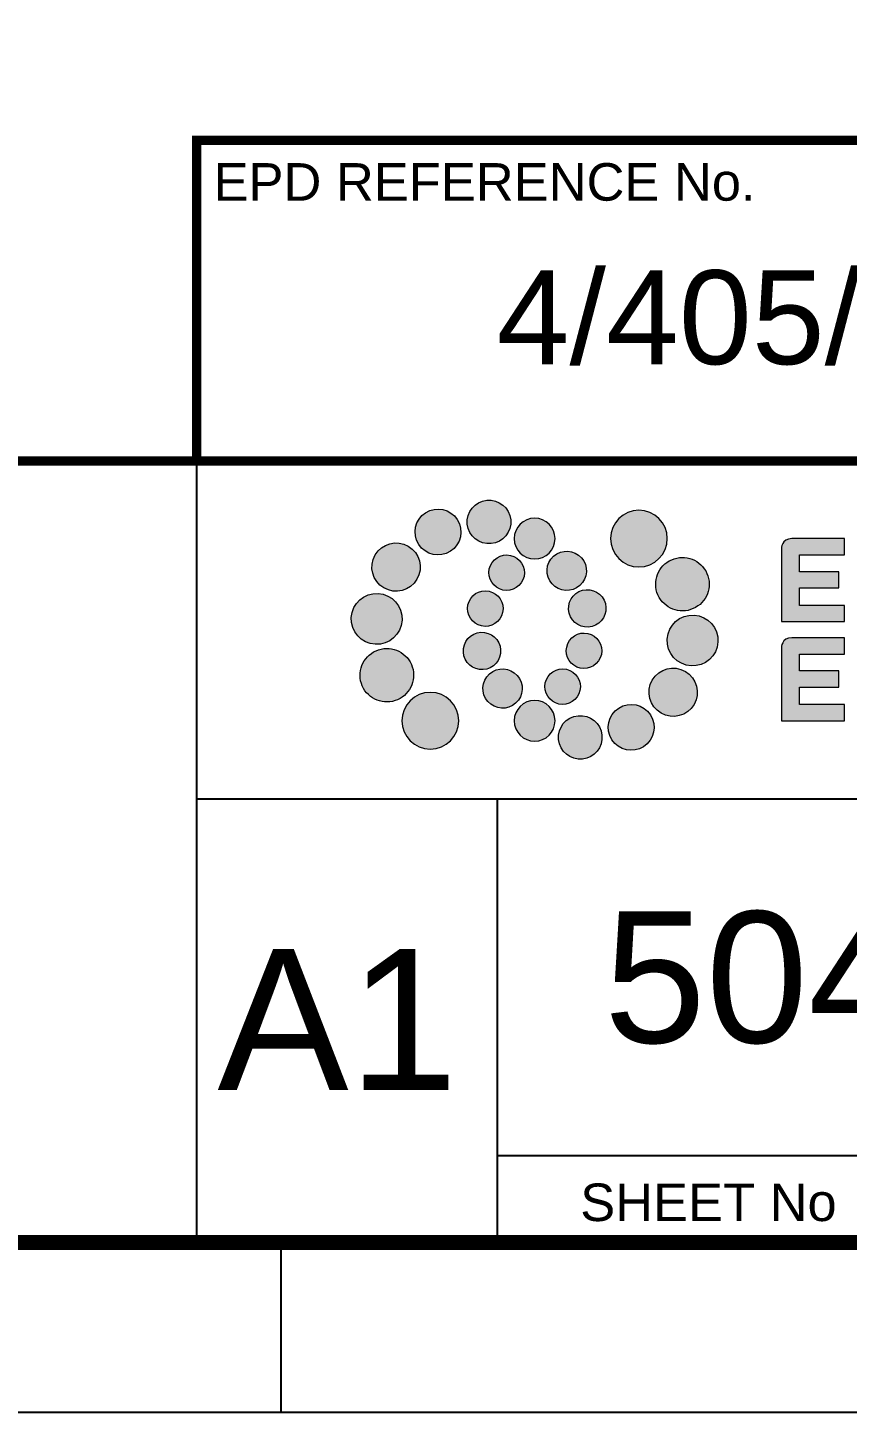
# Paper-space layout 'Retic (4)' of a CAD drawing. Header units: metres. Extents: x -30 to 775, y -5 to 571.
# Drawn here: x 686.5 to 730.1, y -5.5 to 68.3 of the extents above; entities that cross this region are included whole.
import ezdxf
from ezdxf.enums import TextEntityAlignment as Align

# ---------------------------------------------------------------- set-up
doc = ezdxf.new("R2010")
doc.units = ezdxf.units.M
doc.header["$LTSCALE"] = 0.7
for name, color, linetype in [('_User Miscellaneous1', 3, 'Continuous'), ('Notes', 7, 'Continuous'), ('SupportsUG_SP_EXT', 7, 'Continuous')]:
    doc.layers.add(name, color=color, linetype=linetype)
doc.layers.get('SupportsUG_SP_EXT').off()
doc.styles.add('ARIAL', font='arial.ttf', dxfattribs={"height": 2})
doc.styles.add('iecISOCP', font='isocp.shx')
doc.styles.get("Standard").update_dxf_attribs({"font": 'arial.ttf'})

# ---------------------------------------------------------------- blocks, each defined once
blk = doc.blocks.new('A1_FRAME_TITLE')
at = {"layer": '_User Miscellaneous1'}
h = blk.add_hatch(color=256, dxfattribs=at)
edge = h.paths.add_edge_path()
edge.add_spline(control_points=[(718.454, 44.492), (718.091, 45.06), (717.332, 45.226), (716.766, 44.86), (716.198, 44.494), (716.036, 43.739), (716.398, 43.168), (716.767, 42.602), (717.522, 42.438), (718.089, 42.804), (718.657, 43.168), (718.823, 43.926), (718.454, 44.492)], knot_values=[0, 0, 0, 0, 1, 1, 1, 2, 2, 2, 3, 3, 3, 4, 4, 4, 4], degree=3, periodic=0)
h = blk.add_hatch(color=256, dxfattribs=at)
edge = h.paths.add_edge_path()
edge.add_spline(control_points=[(721.3, 44.484), (721.234, 45.123), (720.664, 45.588), (720.027, 45.523), (719.387, 45.459), (718.922, 44.889), (718.988, 44.252), (719.051, 43.613), (719.621, 43.147), (720.259, 43.211), (720.901, 43.276), (721.365, 43.845), (721.3, 44.484)], knot_values=[0, 0, 0, 0, 1, 1, 1, 2, 2, 2, 3, 3, 3, 4, 4, 4, 4], degree=3, periodic=0)
h = blk.add_hatch(color=256, dxfattribs=at)
edge = h.paths.add_edge_path()
edge.add_spline(control_points=[(723.66, 43.479), (723.66, 42.879), (723.174, 42.393), (722.573, 42.393), (721.973, 42.393), (721.487, 42.879), (721.487, 43.479), (721.487, 44.079), (721.973, 44.566), (722.573, 44.566), (723.174, 44.566), (723.66, 44.079), (723.66, 43.479)], knot_values=[0, 0, 0, 0, 1, 1, 1, 2, 2, 2, 3, 3, 3, 4, 4, 4, 4], degree=3, periodic=0)
edge = h.paths.add_edge_path()
edge.add_spline(control_points=[(721.285, 42.588), (720.772, 42.698), (720.27, 42.374), (720.16, 41.864), (720.05, 41.354), (720.374, 40.849), (720.882, 40.739), (721.394, 40.627), (721.899, 40.952), (722.008, 41.463), (722.118, 41.973), (721.794, 42.478), (721.285, 42.588)], knot_values=[0, 0, 0, 0, 1, 1, 1, 2, 2, 2, 3, 3, 3, 4, 4, 4, 4], degree=3, periodic=0)
h = blk.add_hatch(color=256, dxfattribs=at)
edge = h.paths.add_edge_path()
edge.add_spline(control_points=[(724.981, 40.98), (725.413, 41.366), (725.452, 42.028), (725.064, 42.459), (724.68, 42.893), (724.018, 42.93), (723.585, 42.543), (723.152, 42.159), (723.116, 41.495), (723.501, 41.065), (723.886, 40.632), (724.548, 40.595), (724.981, 40.98)], knot_values=[0, 0, 0, 0, 1, 1, 1, 2, 2, 2, 3, 3, 3, 4, 4, 4, 4], degree=3, periodic=0)
edge = h.paths.add_edge_path()
edge.add_spline(control_points=[(723.66, 43.479), (723.66, 42.879), (723.174, 42.393), (722.573, 42.393), (721.973, 42.393), (721.487, 42.879), (721.487, 43.479), (721.487, 44.079), (721.973, 44.566), (722.573, 44.566), (723.174, 44.566), (723.66, 44.079), (723.66, 43.479)], knot_values=[0, 0, 0, 0, 1, 1, 1, 2, 2, 2, 3, 3, 3, 4, 4, 4, 4], degree=3, periodic=0)
h = blk.add_hatch(color=256, dxfattribs=at)
edge = h.paths.add_edge_path()
edge.add_spline(control_points=[(723.66, 43.479), (723.66, 42.879), (723.174, 42.393), (722.573, 42.393), (721.973, 42.393), (721.487, 42.879), (721.487, 43.479), (721.487, 44.079), (721.974, 44.566), (722.573, 44.566), (723.174, 44.566), (723.66, 44.079), (723.66, 43.479)], knot_values=[0, 0, 0, 0, 1, 1, 1, 2, 2, 2, 3, 3, 3, 4, 4, 4, 4], degree=3, periodic=0)
edge = h.paths.add_edge_path(flags=16)
edge.add_spline(control_points=[(723.66, 43.479), (723.66, 42.879), (723.174, 42.393), (722.573, 42.393), (721.973, 42.393), (721.487, 42.879), (721.487, 43.479), (721.487, 44.079), (721.973, 44.566), (722.573, 44.566), (723.174, 44.566), (723.66, 44.079), (723.66, 43.479)], knot_values=[0, 0, 0, 0, 1, 1, 1, 2, 2, 2, 3, 3, 3, 4, 4, 4, 4], degree=3, periodic=0)
h = blk.add_hatch(color=256, dxfattribs=at)
edge = h.paths.add_edge_path()
edge.add_spline(control_points=[(729.64, 43.479), (729.64, 42.645), (728.964, 41.969), (728.13, 41.969), (727.295, 41.969), (726.619, 42.645), (726.619, 43.479), (726.619, 44.313), (727.296, 44.99), (728.13, 44.99), (728.964, 44.99), (729.64, 44.313), (729.64, 43.479)], knot_values=[0, 0, 0, 0, 1, 1, 1, 2, 2, 2, 3, 3, 3, 4, 4, 4, 4], degree=3, periodic=0)
h = blk.add_hatch(color=256, dxfattribs=at)
edge = h.paths.add_edge_path()
edge.add_spline(control_points=[(715.841, 43.074), (715.229, 43.43), (714.438, 43.224), (714.081, 42.609), (713.724, 41.994), (713.931, 41.208), (714.544, 40.85), (715.158, 40.491), (715.947, 40.7), (716.304, 41.313), (716.664, 41.927), (716.456, 42.715), (715.841, 43.074)], knot_values=[0, 0, 0, 0, 1, 1, 1, 2, 2, 2, 3, 3, 3, 4, 4, 4, 4], degree=3, periodic=0)
h = blk.add_hatch(color=256, dxfattribs=at)
edge = h.paths.add_edge_path()
edge.add_spline(control_points=[(735.72, 39.059), (735.72, 39.059), (735.72, 42.872), (735.72, 42.919), (735.72, 42.965), (735.722, 43.478), (736.279, 43.479), (736.836, 43.479), (739.086, 43.479), (739.086, 43.479), (739.086, 43.479), (739.086, 42.614), (739.086, 42.614), (739.086, 42.614), (736.686, 42.614), (736.686, 42.614), (736.686, 42.614), (736.686, 41.717), (736.686, 41.717), (736.686, 41.717), (738.77, 41.717), (738.77, 41.717), (738.77, 41.717), (738.77, 40.852), (738.77, 40.852), (738.77, 40.852), (736.686, 40.852), (736.686, 40.852), (736.686, 40.852), (736.686, 39.924), (736.686, 39.924), (736.686, 39.924), (739.086, 39.924), (739.086, 39.924), (739.086, 39.924), (739.086, 39.059), (739.086, 39.059), (739.086, 39.059), (735.72, 39.059), (735.72, 39.059)], knot_values=[0, 0, 0, 0, 1, 1, 1, 2, 2, 2, 3, 3, 3, 4, 4, 4, 5, 5, 5, 6, 6, 6, 7, 7, 7, 8, 8, 8, 9, 9, 9, 10, 10, 10, 11, 11, 11, 12, 12, 12, 13, 13, 13, 13], degree=3, periodic=0)
h = blk.add_hatch(color=256, dxfattribs=at)
edge = h.paths.add_edge_path()
edge.add_spline(control_points=[(731.02, 39.747), (731.743, 40.064), (732.071, 40.907), (731.753, 41.626), (731.436, 42.346), (730.594, 42.675), (729.874, 42.356), (729.153, 42.04), (728.826, 41.198), (729.141, 40.478), (729.459, 39.756), (730.3, 39.428), (731.02, 39.747)], knot_values=[0, 0, 0, 0, 1, 1, 1, 2, 2, 2, 3, 3, 3, 4, 4, 4, 4], degree=3, periodic=0)
h = blk.add_hatch(color=256, dxfattribs=at)
edge = h.paths.add_edge_path()
edge.add_spline(control_points=[(714.235, 40.556), (713.487, 40.598), (712.849, 40.027), (712.806, 39.28), (712.761, 38.533), (713.335, 37.895), (714.083, 37.851), (714.83, 37.808), (715.468, 38.379), (715.512, 39.127), (715.553, 39.873), (714.982, 40.513), (714.235, 40.556)], knot_values=[0, 0, 0, 0, 1, 1, 1, 2, 2, 2, 3, 3, 3, 4, 4, 4, 4], degree=3, periodic=0)
h = blk.add_hatch(color=256, dxfattribs=at)
edge = h.paths.add_edge_path()
edge.add_spline(control_points=[(720.144, 40.676), (719.632, 40.786), (719.129, 40.462), (719.019, 39.951), (718.909, 39.442), (719.233, 38.937), (719.742, 38.826), (720.253, 38.714), (720.758, 39.04), (720.867, 39.551), (720.977, 40.06), (720.653, 40.565), (720.144, 40.676)], knot_values=[0, 0, 0, 0, 1, 1, 1, 2, 2, 2, 3, 3, 3, 4, 4, 4, 4], degree=3, periodic=0)
h = blk.add_hatch(color=256, dxfattribs=at)
edge = h.paths.add_edge_path()
edge.add_spline(control_points=[(725.632, 38.799), (726.163, 38.939), (726.48, 39.484), (726.34, 40.015), (726.2, 40.548), (725.653, 40.865), (725.123, 40.724), (724.595, 40.584), (724.276, 40.039), (724.414, 39.509), (724.555, 38.976), (725.1, 38.659), (725.632, 38.799)], knot_values=[0, 0, 0, 0, 1, 1, 1, 2, 2, 2, 3, 3, 3, 4, 4, 4, 4], degree=3, periodic=0)
h = blk.add_hatch(color=256, dxfattribs=at)
edge = h.paths.add_edge_path()
edge.add_spline(control_points=[(730.912, 36.698), (731.66, 36.655), (732.298, 37.227), (732.341, 37.974), (732.386, 38.72), (731.812, 39.359), (731.065, 39.403), (730.318, 39.446), (729.679, 38.875), (729.635, 38.127), (729.595, 37.381), (730.165, 36.74), (730.912, 36.698)], knot_values=[0, 0, 0, 0, 1, 1, 1, 2, 2, 2, 3, 3, 3, 4, 4, 4, 4], degree=3, periodic=0)
h = blk.add_hatch(color=256, dxfattribs=at)
edge = h.paths.add_edge_path()
edge.add_spline(control_points=[(719.516, 38.455), (718.984, 38.315), (718.667, 37.77), (718.807, 37.238), (718.947, 36.705), (719.494, 36.389), (720.024, 36.529), (720.552, 36.67), (720.871, 37.214), (720.733, 37.745), (720.592, 38.277), (720.048, 38.595), (719.516, 38.455)], knot_values=[0, 0, 0, 0, 1, 1, 1, 2, 2, 2, 3, 3, 3, 4, 4, 4, 4], degree=3, periodic=0)
h = blk.add_hatch(color=256, dxfattribs=at)
edge = h.paths.add_edge_path()
edge.add_spline(control_points=[(725.003, 36.578), (725.516, 36.468), (726.018, 36.792), (726.128, 37.302), (726.238, 37.812), (725.914, 38.317), (725.405, 38.427), (724.894, 38.539), (724.389, 38.214), (724.28, 37.703), (724.17, 37.193), (724.494, 36.688), (725.003, 36.578)], knot_values=[0, 0, 0, 0, 1, 1, 1, 2, 2, 2, 3, 3, 3, 4, 4, 4, 4], degree=3, periodic=0)
h = blk.add_hatch(color=256, dxfattribs=at)
edge = h.paths.add_edge_path()
edge.add_spline(control_points=[(714.127, 37.506), (713.405, 37.189), (713.076, 36.347), (713.394, 35.627), (713.711, 34.908), (714.553, 34.579), (715.273, 34.897), (715.994, 35.214), (716.321, 36.056), (716.006, 36.776), (715.688, 37.498), (714.847, 37.825), (714.127, 37.506)], knot_values=[0, 0, 0, 0, 1, 1, 1, 2, 2, 2, 3, 3, 3, 4, 4, 4, 4], degree=3, periodic=0)
h = blk.add_hatch(color=256, dxfattribs=at)
edge = h.paths.add_edge_path()
edge.add_spline(control_points=[(735.72, 33.774), (735.72, 33.774), (735.72, 37.587), (735.72, 37.634), (735.72, 37.68), (735.722, 38.194), (736.279, 38.194), (736.836, 38.195), (739.086, 38.194), (739.086, 38.194), (739.086, 38.194), (739.086, 37.329), (739.086, 37.329), (739.086, 37.329), (736.686, 37.329), (736.686, 37.329), (736.686, 37.329), (736.686, 36.433), (736.686, 36.433), (736.686, 36.433), (738.77, 36.433), (738.77, 36.433), (738.77, 36.433), (738.77, 35.567), (738.77, 35.567), (738.77, 35.567), (736.686, 35.567), (736.686, 35.567), (736.686, 35.567), (736.686, 34.639), (736.686, 34.639), (736.686, 34.639), (739.086, 34.639), (739.086, 34.639), (739.086, 34.639), (739.086, 33.774), (739.086, 33.774), (739.086, 33.774), (735.72, 33.774), (735.72, 33.774)], knot_values=[0, 0, 0, 0, 1, 1, 1, 2, 2, 2, 3, 3, 3, 4, 4, 4, 5, 5, 5, 6, 6, 6, 7, 7, 7, 8, 8, 8, 9, 9, 9, 10, 10, 10, 11, 11, 11, 12, 12, 12, 13, 13, 13, 13], degree=3, periodic=0)
h = blk.add_hatch(color=256, dxfattribs=at)
edge = h.paths.add_edge_path()
edge.add_spline(control_points=[(720.166, 36.274), (719.734, 35.888), (719.695, 35.225), (720.082, 34.794), (720.467, 34.361), (721.129, 34.324), (721.562, 34.71), (721.995, 35.094), (722.031, 35.759), (721.646, 36.189), (721.261, 36.621), (720.599, 36.659), (720.166, 36.274)], knot_values=[0, 0, 0, 0, 1, 1, 1, 2, 2, 2, 3, 3, 3, 4, 4, 4, 4], degree=3, periodic=0)
h = blk.add_hatch(color=256, dxfattribs=at)
edge = h.paths.add_edge_path()
edge.add_spline(control_points=[(723.862, 34.665), (724.375, 34.555), (724.877, 34.879), (724.987, 35.39), (725.098, 35.899), (724.773, 36.404), (724.265, 36.515), (723.753, 36.627), (723.248, 36.302), (723.139, 35.791), (723.029, 35.281), (723.354, 34.776), (723.862, 34.665)], knot_values=[0, 0, 0, 0, 1, 1, 1, 2, 2, 2, 3, 3, 3, 4, 4, 4, 4], degree=3, periodic=0)
h = blk.add_hatch(color=256, dxfattribs=at)
edge = h.paths.add_edge_path()
edge.add_spline(control_points=[(729.306, 34.18), (729.918, 33.824), (730.709, 34.03), (731.066, 34.644), (731.423, 35.259), (731.216, 36.046), (730.603, 36.403), (729.989, 36.763), (729.201, 36.554), (728.843, 35.941), (728.483, 35.327), (728.691, 34.538), (729.306, 34.18)], knot_values=[0, 0, 0, 0, 1, 1, 1, 2, 2, 2, 3, 3, 3, 4, 4, 4, 4], degree=3, periodic=0)
h = blk.add_hatch(color=256, dxfattribs=at)
edge = h.paths.add_edge_path()
edge.add_spline(control_points=[(715.507, 33.774), (715.507, 34.608), (716.183, 35.285), (717.017, 35.285), (717.851, 35.285), (718.528, 34.608), (718.528, 33.774), (718.528, 32.94), (717.851, 32.264), (717.017, 32.264), (716.183, 32.264), (715.507, 32.94), (715.507, 33.774)], knot_values=[0, 0, 0, 0, 1, 1, 1, 2, 2, 2, 3, 3, 3, 4, 4, 4, 4], degree=3, periodic=0)
h = blk.add_hatch(color=256, dxfattribs=at)
edge = h.paths.add_edge_path()
edge.add_spline(control_points=[(721.487, 33.774), (721.487, 34.374), (721.973, 34.861), (722.574, 34.861), (723.174, 34.861), (723.66, 34.374), (723.66, 33.774), (723.66, 33.174), (723.174, 32.688), (722.574, 32.688), (721.973, 32.688), (721.487, 33.174), (721.487, 33.774)], knot_values=[0, 0, 0, 0, 1, 1, 1, 2, 2, 2, 3, 3, 3, 4, 4, 4, 4], degree=3, periodic=0)
h = blk.add_hatch(color=256, dxfattribs=at)
edge = h.paths.add_edge_path()
edge.add_spline(control_points=[(726.693, 32.761), (727.056, 32.193), (727.815, 32.028), (728.381, 32.393), (728.949, 32.759), (729.111, 33.515), (728.749, 34.085), (728.38, 34.652), (727.625, 34.815), (727.058, 34.449), (726.491, 34.085), (726.324, 33.327), (726.693, 32.761)], knot_values=[0, 0, 0, 0, 1, 1, 1, 2, 2, 2, 3, 3, 3, 4, 4, 4, 4], degree=3, periodic=0)
h = blk.add_hatch(color=256, dxfattribs=at)
edge = h.paths.add_edge_path()
edge.add_spline(control_points=[(723.847, 32.77), (723.914, 32.131), (724.483, 31.666), (725.12, 31.731), (725.76, 31.795), (726.225, 32.365), (726.159, 33.002), (726.096, 33.641), (725.526, 34.107), (724.888, 34.042), (724.246, 33.978), (723.782, 33.409), (723.847, 32.77)], knot_values=[0, 0, 0, 0, 1, 1, 1, 2, 2, 2, 3, 3, 3, 4, 4, 4, 4], degree=3, periodic=0)
at = {"layer": '_User Miscellaneous1', "lineweight": 0}
for points in [[(724.493, 40.733), (724.493, 40.733)], [(720.654, 36.521), (720.654, 36.521)]]:
    blk.add_lwpolyline(points, dxfattribs=at)
for points, knots in [([(718.454, 44.492), (718.091, 45.06), (717.332, 45.226), (716.766, 44.86), (716.198, 44.494), (716.036, 43.739), (716.398, 43.168), (716.767, 42.602), (717.522, 42.438), (718.089, 42.804), (718.657, 43.168), (718.823, 43.926), (718.454, 44.492)], [0, 0, 0, 0, 1, 1, 1, 2, 2, 2, 3, 3, 3, 4, 4, 4, 4]), ([(721.3, 44.484), (721.234, 45.123), (720.664, 45.588), (720.027, 45.523), (719.387, 45.459), (718.922, 44.889), (718.988, 44.252), (719.051, 43.613), (719.621, 43.147), (720.259, 43.211), (720.901, 43.276), (721.365, 43.845), (721.3, 44.484)], [0, 0, 0, 0, 1, 1, 1, 2, 2, 2, 3, 3, 3, 4, 4, 4, 4]), ([(723.66, 43.479), (723.66, 42.879), (723.174, 42.393), (722.573, 42.393), (721.973, 42.393), (721.487, 42.879), (721.487, 43.479), (721.487, 44.079), (721.973, 44.566), (722.573, 44.566), (723.174, 44.566), (723.66, 44.079), (723.66, 43.479)], [0, 0, 0, 0, 1, 1, 1, 2, 2, 2, 3, 3, 3, 4, 4, 4, 4]), ([(723.66, 43.479), (723.66, 42.879), (723.174, 42.393), (722.573, 42.393), (721.973, 42.393), (721.487, 42.879), (721.487, 43.479), (721.487, 44.079), (721.974, 44.566), (722.573, 44.566), (723.174, 44.566), (723.66, 44.079), (723.66, 43.479)], [0, 0, 0, 0, 1, 1, 1, 2, 2, 2, 3, 3, 3, 4, 4, 4, 4]), ([(729.64, 43.479), (729.64, 42.645), (728.964, 41.969), (728.13, 41.969), (727.295, 41.969), (726.619, 42.645), (726.619, 43.479), (726.619, 44.313), (727.296, 44.99), (728.13, 44.99), (728.964, 44.99), (729.64, 44.313), (729.64, 43.479)], [0, 0, 0, 0, 1, 1, 1, 2, 2, 2, 3, 3, 3, 4, 4, 4, 4]), ([(715.841, 43.074), (715.229, 43.43), (714.438, 43.224), (714.081, 42.609), (713.724, 41.994), (713.931, 41.208), (714.544, 40.85), (715.158, 40.491), (715.947, 40.7), (716.304, 41.313), (716.664, 41.927), (716.456, 42.715), (715.841, 43.074)], [0, 0, 0, 0, 1, 1, 1, 2, 2, 2, 3, 3, 3, 4, 4, 4, 4]), ([(724.981, 40.98), (725.413, 41.366), (725.452, 42.028), (725.064, 42.459), (724.68, 42.893), (724.018, 42.93), (723.585, 42.543), (723.152, 42.159), (723.116, 41.495), (723.501, 41.065), (723.886, 40.632), (724.548, 40.595), (724.981, 40.98)], [0, 0, 0, 0, 1, 1, 1, 2, 2, 2, 3, 3, 3, 4, 4, 4, 4]), ([(735.72, 39.059), (735.72, 39.059), (735.72, 42.872), (735.72, 42.919), (735.72, 42.965), (735.722, 43.478), (736.279, 43.479), (736.836, 43.479), (739.086, 43.479), (739.086, 43.479), (739.086, 43.479), (739.086, 42.614), (739.086, 42.614), (739.086, 42.614), (736.686, 42.614), (736.686, 42.614), (736.686, 42.614), (736.686, 41.717), (736.686, 41.717), (736.686, 41.717), (738.77, 41.717), (738.77, 41.717), (738.77, 41.717), (738.77, 40.852), (738.77, 40.852), (738.77, 40.852), (736.686, 40.852), (736.686, 40.852), (736.686, 40.852), (736.686, 39.924), (736.686, 39.924), (736.686, 39.924), (739.086, 39.924), (739.086, 39.924), (739.086, 39.924), (739.086, 39.059), (739.086, 39.059), (739.086, 39.059), (735.72, 39.059), (735.72, 39.059)], [0, 0, 0, 0, 1, 1, 1, 2, 2, 2, 3, 3, 3, 4, 4, 4, 5, 5, 5, 6, 6, 6, 7, 7, 7, 8, 8, 8, 9, 9, 9, 10, 10, 10, 11, 11, 11, 12, 12, 12, 13, 13, 13, 13]), ([(721.285, 42.588), (720.772, 42.698), (720.27, 42.374), (720.16, 41.864), (720.05, 41.354), (720.374, 40.849), (720.882, 40.739), (721.394, 40.627), (721.899, 40.952), (722.008, 41.463), (722.118, 41.973), (721.794, 42.478), (721.285, 42.588)], [0, 0, 0, 0, 1, 1, 1, 2, 2, 2, 3, 3, 3, 4, 4, 4, 4]), ([(731.02, 39.747), (731.743, 40.064), (732.071, 40.907), (731.753, 41.626), (731.436, 42.346), (730.594, 42.675), (729.874, 42.356), (729.153, 42.04), (728.826, 41.198), (729.141, 40.478), (729.459, 39.756), (730.3, 39.428), (731.02, 39.747)], [0, 0, 0, 0, 1, 1, 1, 2, 2, 2, 3, 3, 3, 4, 4, 4, 4]), ([(714.235, 40.556), (713.487, 40.598), (712.849, 40.027), (712.806, 39.28), (712.761, 38.533), (713.335, 37.895), (714.083, 37.851), (714.83, 37.808), (715.468, 38.379), (715.512, 39.127), (715.553, 39.873), (714.982, 40.513), (714.235, 40.556)], [0, 0, 0, 0, 1, 1, 1, 2, 2, 2, 3, 3, 3, 4, 4, 4, 4]), ([(720.144, 40.676), (719.632, 40.786), (719.129, 40.462), (719.019, 39.951), (718.909, 39.442), (719.233, 38.937), (719.742, 38.826), (720.253, 38.714), (720.758, 39.04), (720.867, 39.551), (720.977, 40.06), (720.653, 40.565), (720.144, 40.676)], [0, 0, 0, 0, 1, 1, 1, 2, 2, 2, 3, 3, 3, 4, 4, 4, 4]), ([(725.632, 38.799), (726.163, 38.939), (726.48, 39.484), (726.34, 40.015), (726.2, 40.548), (725.653, 40.865), (725.123, 40.724), (724.595, 40.584), (724.276, 40.039), (724.414, 39.509), (724.555, 38.976), (725.1, 38.659), (725.632, 38.799)], [0, 0, 0, 0, 1, 1, 1, 2, 2, 2, 3, 3, 3, 4, 4, 4, 4]), ([(730.912, 36.698), (731.66, 36.655), (732.298, 37.227), (732.341, 37.974), (732.386, 38.72), (731.812, 39.359), (731.065, 39.403), (730.318, 39.446), (729.679, 38.875), (729.635, 38.127), (729.595, 37.381), (730.165, 36.74), (730.912, 36.698)], [0, 0, 0, 0, 1, 1, 1, 2, 2, 2, 3, 3, 3, 4, 4, 4, 4]), ([(719.516, 38.455), (718.984, 38.315), (718.667, 37.77), (718.807, 37.238), (718.947, 36.705), (719.494, 36.389), (720.024, 36.529), (720.552, 36.67), (720.871, 37.214), (720.733, 37.745), (720.592, 38.277), (720.048, 38.595), (719.516, 38.455)], [0, 0, 0, 0, 1, 1, 1, 2, 2, 2, 3, 3, 3, 4, 4, 4, 4]), ([(725.003, 36.578), (725.516, 36.468), (726.018, 36.792), (726.128, 37.302), (726.238, 37.812), (725.914, 38.317), (725.405, 38.427), (724.894, 38.539), (724.389, 38.214), (724.28, 37.703), (724.17, 37.193), (724.494, 36.688), (725.003, 36.578)], [0, 0, 0, 0, 1, 1, 1, 2, 2, 2, 3, 3, 3, 4, 4, 4, 4]), ([(714.127, 37.506), (713.405, 37.189), (713.076, 36.347), (713.394, 35.627), (713.711, 34.908), (714.553, 34.579), (715.273, 34.897), (715.994, 35.214), (716.321, 36.056), (716.006, 36.776), (715.688, 37.498), (714.847, 37.825), (714.127, 37.506)], [0, 0, 0, 0, 1, 1, 1, 2, 2, 2, 3, 3, 3, 4, 4, 4, 4]), ([(735.72, 33.774), (735.72, 33.774), (735.72, 37.587), (735.72, 37.634), (735.72, 37.68), (735.722, 38.194), (736.279, 38.194), (736.836, 38.195), (739.086, 38.194), (739.086, 38.194), (739.086, 38.194), (739.086, 37.329), (739.086, 37.329), (739.086, 37.329), (736.686, 37.329), (736.686, 37.329), (736.686, 37.329), (736.686, 36.433), (736.686, 36.433), (736.686, 36.433), (738.77, 36.433), (738.77, 36.433), (738.77, 36.433), (738.77, 35.567), (738.77, 35.567), (738.77, 35.567), (736.686, 35.567), (736.686, 35.567), (736.686, 35.567), (736.686, 34.639), (736.686, 34.639), (736.686, 34.639), (739.086, 34.639), (739.086, 34.639), (739.086, 34.639), (739.086, 33.774), (739.086, 33.774), (739.086, 33.774), (735.72, 33.774), (735.72, 33.774)], [0, 0, 0, 0, 1, 1, 1, 2, 2, 2, 3, 3, 3, 4, 4, 4, 5, 5, 5, 6, 6, 6, 7, 7, 7, 8, 8, 8, 9, 9, 9, 10, 10, 10, 11, 11, 11, 12, 12, 12, 13, 13, 13, 13]), ([(720.166, 36.274), (719.734, 35.888), (719.695, 35.225), (720.082, 34.794), (720.467, 34.361), (721.129, 34.324), (721.562, 34.71), (721.995, 35.094), (722.031, 35.759), (721.646, 36.189), (721.261, 36.621), (720.599, 36.659), (720.166, 36.274)], [0, 0, 0, 0, 1, 1, 1, 2, 2, 2, 3, 3, 3, 4, 4, 4, 4]), ([(723.862, 34.665), (724.375, 34.555), (724.877, 34.879), (724.987, 35.39), (725.098, 35.899), (724.773, 36.404), (724.265, 36.515), (723.753, 36.627), (723.248, 36.302), (723.139, 35.791), (723.029, 35.281), (723.354, 34.776), (723.862, 34.665)], [0, 0, 0, 0, 1, 1, 1, 2, 2, 2, 3, 3, 3, 4, 4, 4, 4]), ([(729.306, 34.18), (729.918, 33.824), (730.709, 34.03), (731.066, 34.644), (731.423, 35.259), (731.216, 36.046), (730.603, 36.403), (729.989, 36.763), (729.201, 36.554), (728.843, 35.941), (728.483, 35.327), (728.691, 34.538), (729.306, 34.18)], [0, 0, 0, 0, 1, 1, 1, 2, 2, 2, 3, 3, 3, 4, 4, 4, 4]), ([(715.507, 33.774), (715.507, 34.608), (716.183, 35.285), (717.017, 35.285), (717.851, 35.285), (718.528, 34.608), (718.528, 33.774), (718.528, 32.94), (717.851, 32.264), (717.017, 32.264), (716.183, 32.264), (715.507, 32.94), (715.507, 33.774)], [0, 0, 0, 0, 1, 1, 1, 2, 2, 2, 3, 3, 3, 4, 4, 4, 4]), ([(721.487, 33.774), (721.487, 34.374), (721.973, 34.861), (722.574, 34.861), (723.174, 34.861), (723.66, 34.374), (723.66, 33.774), (723.66, 33.174), (723.174, 32.688), (722.574, 32.688), (721.973, 32.688), (721.487, 33.174), (721.487, 33.774)], [0, 0, 0, 0, 1, 1, 1, 2, 2, 2, 3, 3, 3, 4, 4, 4, 4]), ([(726.693, 32.761), (727.056, 32.193), (727.815, 32.028), (728.381, 32.393), (728.949, 32.759), (729.111, 33.515), (728.749, 34.085), (728.38, 34.652), (727.625, 34.815), (727.058, 34.449), (726.491, 34.085), (726.324, 33.327), (726.693, 32.761)], [0, 0, 0, 0, 1, 1, 1, 2, 2, 2, 3, 3, 3, 4, 4, 4, 4]), ([(723.847, 32.77), (723.914, 32.131), (724.483, 31.666), (725.12, 31.731), (725.76, 31.795), (726.225, 32.365), (726.159, 33.002), (726.096, 33.641), (725.526, 34.107), (724.888, 34.042), (724.246, 33.978), (723.782, 33.409), (723.847, 32.77)], [0, 0, 0, 0, 1, 1, 1, 2, 2, 2, 3, 3, 3, 4, 4, 4, 4])]:
    blk.add_open_spline(points, degree=3, knots=knots, dxfattribs=at)
at = {"layer": 'Notes', "color": 7}
for p, q in [((704.572, 5.973), (704.572, 47.618)), ((704.572, 29.618), (774.572, 29.618)), ((720.572, 29.618), (720.572, 5.973)), ((720.572, 10.618), (774.572, 10.618))]:
    blk.add_line(p, q, dxfattribs=at)
at = {"layer": 'Notes', "linetype": 'Continuous'}
blk.add_line((709.049, 6.012), (709.049, -3.071), dxfattribs=at)
at = {"layer": 'Notes', "color": 7, "linetype": 'Continuous'}
blk.add_lwpolyline([(-20.593, -3.071), (783.602, -3.071), (783.602, 573.257), (-20.593, 573.257)], close=True, dxfattribs=at)
for points, const_width in [([(-11.549, 5.973), (774.558, 5.973), (774.558, 564.213), (-11.549, 564.213)], 0.8), ([(704.572, 47.618), (774.572, 47.618), (774.572, 64.7), (704.572, 64.7)], 0.5)]:
    blk.add_lwpolyline(points, close=True, dxfattribs=dict(at, const_width=const_width))
at = {"layer": 'Notes', "color": 7, "linetype": 'Continuous', "const_width": 0.5, "flags": 128}
blk.add_lwpolyline([(-11.549, 47.618), (774.558, 47.618)], dxfattribs=at)
at = {"layer": 'Notes', "color": 7, "style": 'ARIAL'}
blk.add_text('EPD REFERENCE No.', height=2, dxfattribs=at).set_placement((705.469, 61.484))
for s, height, p in [('A1', 7.5, (712.083, 17.856)), ('SHEET No         OF            SHEETS', 2, (747.511, 8.119))]:
    blk.add_text(s, height=height, dxfattribs=at).set_placement(p, align=Align.MIDDLE_CENTER)
at = {"layer": 'Notes', "color": 7}
blk.add_attdef('EPD_REF_NO', text='', height=5, dxfattribs=at).set_placement((739.572, 52.772), align=Align.CENTER)
at = {"layer": 'Notes', "color": 3, "style": 'iecISOCP', "flags": 8}
blk.add_attdef('VERSION_NO', text='', height=2.5, rotation=90, dxfattribs=at).set_placement((252.268, 44.54), align=Align.MIDDLE_CENTER)
at = {"layer": 'Notes', "color": 7, "style": 'ARIAL'}
for tag, p in [('CAP_NO', (463.393, 43.457)), ('IE_NUM', (463.255, 37.81)), ('REF_No_1', (285.446, 32.31)), ('REF_1', (307.006, 32.31)), ('HV_SWITCH', (463.669, 32.163)), ('GEN_WO', (391.914, 31.763)), ('REF_No_2', (285.446, 26.31)), ('REF_2', (307.006, 26.31)), ('OH_WO', (391.914, 25.812)), ('UBD_REF', (463.255, 25.828)), ('REF_No_3', (285.446, 20.31)), ('REF_3', (307.006, 20.31)), ('UG_WO', (391.914, 20.052)), ('GIS_MAP_No', (463.255, 20.043)), ('REF_No_4', (285.446, 14.31)), ('REF_4', (307.006, 14.31)), ('SUB_WO', (391.914, 13.812)), ('HV_OP_DIAG', (463.532, 14.199)), ('LGA', (463.151, 7.777))]:
    blk.add_attdef(tag, p, '', height=2, dxfattribs=at)
at = {"layer": 'Notes', "color": 7, "style": 'ARIAL', "width": 1.1}
for tag, p in [('T1', (634.579, 39.465)), ('T2', (634.579, 34.346)), ('T3', (634.579, 28.92)), ('T4', (634.579, 23.657)), ('T5', (634.579, 18.231)), ('T6', (634.579, 12.969))]:
    blk.add_attdef(tag, text='', height=3.5, dxfattribs=at).set_placement(p, align=Align.CENTER)
at = {"layer": 'Notes', "color": 7, "style": 'ARIAL'}
for tag, height, p in [('scale', 2, (517.961, 33.269)), ('DRAWN', 2, (517.961, 24.931)), ('REV', 5, (770.26, 17.095)), ('DESIGN', 2, (555.822, 9.155)), ('CHD', 2, (517.961, 8.931))]:
    blk.add_attdef(tag, text='', height=height, dxfattribs=at).set_placement(p, align=Align.CENTER)
blk.add_attdef('NUM', text='', height=7, dxfattribs=at).set_placement((742.572, 20.118), align=Align.MIDDLE_CENTER)
for tag, p in [('NS', (742.326, 8.119)), ('SHTS', (754.136, 8.119))]:
    blk.add_attdef(tag, text='', height=2, dxfattribs=at).set_placement(p, align=Align.MIDDLE)
at = {"layer": 'Notes', "style": 'iecISOCP'}
blk.add_attdef('ExportID', (-11.526, 2.346), '', height=2.5, dxfattribs=at)
at = {"layer": 'Notes', "style": 'iecISOCP', "flags": 1}
for tag, p in [('ProjectType', (-6.433, -26.841)), ('ProjectNumber', (2.953, -26.862)), ('DrawingNumber', (14.907, -26.847)), ('ProjectDescription', (26.957, -26.869)), ('ExportDate', (39.677, -26.833)), ('ExportUserName', (48.547, -26.844)), ('DesignerCompanyName', (60.877, -26.837)), ('ExportAreaOfInterest', (76.493, -26.857)), ('GIS_SUCCESS', (91.39, -26.824)), ('CAD_SUCCESS', (101.181, -26.827)), ('DEPOTCODE', (111.499, -26.921)), ('ExportCategories', (119.476, -26.841)), ('Comments', (133.778, -26.927)), ('EPD_-_VERSION_1.5', (141.195, -26.927))]:
    blk.add_attdef(tag, p, '', height=1, dxfattribs=at)

psp = doc.layouts.new('Retic (4)')

# ---------------------------------------------------------------- block references
at = {"layer": 'SupportsUG_SP_EXT'}
ref = psp.add_blockref('A1_FRAME_TITLE', (-9.082, -2.39), dxfattribs=at)
ref.add_attrib('NUM', '504336', dxfattribs={"layer": 'Notes', "color": 7, "height": 7, "style": 'ARIAL'}).set_placement((733.49, 17.728), align=Align.MIDDLE_CENTER)
ref.add_attrib('EPD_REF_NO', '4/405/ER1H', dxfattribs={"layer": 'Notes', "color": 7, "height": 5}).set_placement((730.49, 50.382), align=Align.CENTER)

doc.saveas('drawing.dxf')
